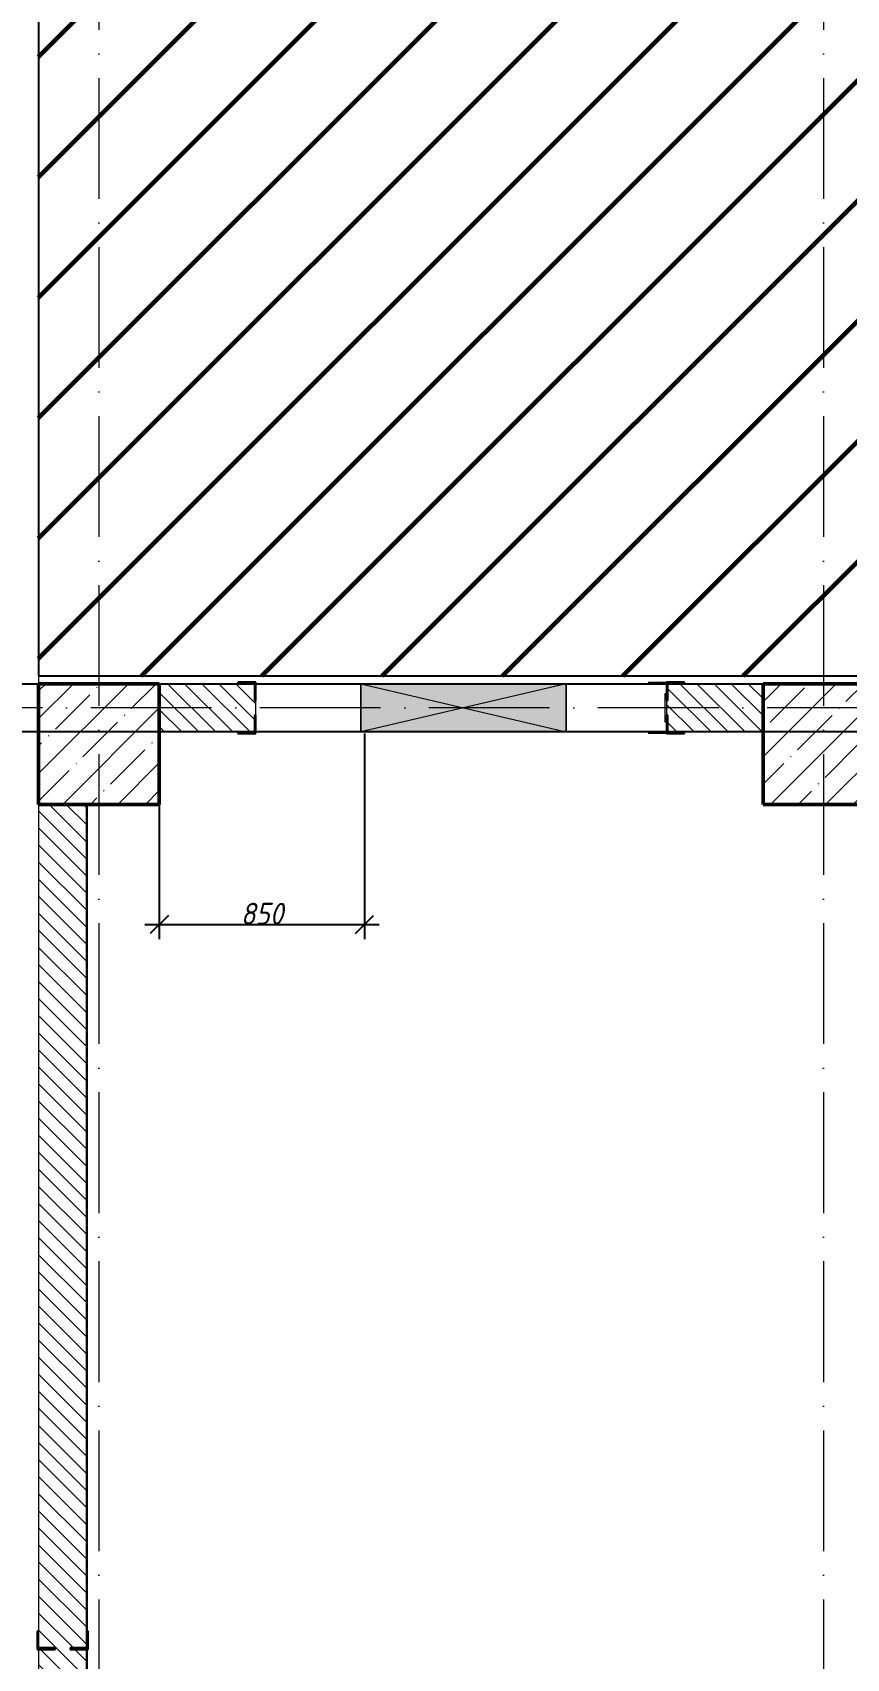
# Model space of a CAD drawing. Header units: millimetres. Extents: x -606178 to 312196, y -19338 to 632709.
# Drawn here: x -95490 to -92119, y 510938 to 517672 of the extents above; entities that cross this region are included whole.
import ezdxf

# ---------------------------------------------------------------- set-up
doc = ezdxf.new("R2010")
doc.units = ezdxf.units.MM
doc.linetypes.add('50_200_ШТРИХ_1Т_ш5_п1_п1_', pattern=[700, 500, -100, 0, -100])
for name, color, linetype, lineweight in [('2.4) ПГП вычит ЖБбалки 0.4 м -', 24, 'Continuous', 30), ('6.4.1) Окр пт с инж. ПТ2.16', 3, 'Continuous', 60), ('A-____-____-DIMS', 7, 'Continuous', 9), ('A-DETL-GENF-OTLN', 7, 'Continuous', 9), ('A-FLOR-____-OTLN', 7, 'Continuous', 9), ('A-GENM-____-MCUT', 7, 'Continuous', 25), ('A-GENM-____-OTLN', 7, 'Continuous', 9), ('A-GENM-____-OTLN-1', 7, 'Continuous', 25), ('A-GLAZ-____-OTLN', 7, 'Continuous', 9), ('A-WALL-____-MCUT', 7, 'Continuous', 13), ('A-WALL-____-PATT-1', 7, 'Continuous', 9), ('I-WALL-____-OTLN', 7, 'Continuous', 9), ('S-COLS-____-MCUT', 7, 'Continuous', 50), ('S-COLS-____-OTLN', 7, 'Continuous', 9), ('S-GRID-____-OTLN-1', 7, '50_200_ШТРИХ_1Т_ш5_п1_п1_', 9)]:
    doc.layers.add(name, color=color, linetype=linetype, lineweight=lineweight)
doc.styles.add('ISOCPEUR_I_7', font='isocpeui.ttf', dxfattribs={"width": 0.9, "height": 90})
doc.dimstyles.new('ISO-1_8_0_9К_СРЕДНИЙ_Кладочные_2', dxfattribs={"dimscale": 304.8, "dimtxt": 89.638306, "dimasz": 0.246063, "dimexe": 0.19685, "dimexo": 0, "dimgap": 0, "dimtad": 1, "dimdec": 3, "dimrnd": 0.001, "dimdsep": 46, "dimtxsty": 'ISOCPEUR_I_7', "dimblk1": 'OBLIQUE', "dimblk2": 'OBLIQUE', "dimsah": 1, "dimcen": 0.09, "dimdle": 0.19685, "dimazin": 0, "dimtfac": 1, "dimtdec": 4, "dimtix": 1, "dimtmove": 1, "dimatfit": 3, "dimfxl": 1, "dimtvp": 1, "dimtolj": 1, "dimtzin": 0, "dimarcsym": 2})
pattern_1 = [(135, (-140714.89, 451794.26), (-35.35534, -35.35534), [])]

# ---------------------------------------------------------------- blocks, each defined once
blk = doc.blocks.new('BSC_Колонна _Прямоугольная - 500х500-V47-АР1_План отверстий 3 этажа в осях 1-64_Ю-ЯЯ')
at = {"layer": 'S-COLS-____-OTLN'}
h = blk.add_hatch(dxfattribs=at)
h.set_pattern_fill('FP_55', color=256, style=0, pattern_type=2)
h.set_pattern_definition([(45, (-48500, -62931.04), (-114.04925, 114.04925), []), (45, (-48385.95, -62931.04), (-114.04925, 114.04925), [201.613, -40.323, 3.353, -36.97])])
h.paths.add_polyline_path([(-250, -250), (250, -250), (250, 250), (-250, 250)], flags=0)
at = {"layer": 'S-COLS-____-MCUT'}
for p, q in [((250, 250), (-250, 250)), ((-250, 250), (-250, -250)), ((250, -250), (250, 250)), ((-250, -250), (250, -250))]:
    blk.add_line(p, q, dxfattribs=at)
blk = doc.blocks.new('BSC_Колонна _Прямоугольная - 500х500-V73-АР1_План отверстий 3 этажа в осях 1-64_Ю-ЯЯ')
at = {"layer": 'S-COLS-____-OTLN'}
h = blk.add_hatch(dxfattribs=at)
h.set_pattern_fill('FP_82', color=256, style=0, pattern_type=2)
h.set_pattern_definition([(45, (-45500, -62931.04), (-114.04925, 114.04925), []), (45, (-45385.95, -62931.04), (-114.04925, 114.04925), [201.613, -40.323, 3.353, -36.97])])
h.paths.add_polyline_path([(-250, -250), (250, -250), (250, 250), (-250, 250)], flags=0)
at = {"layer": 'S-COLS-____-MCUT'}
for p, q in [((250, 250), (-250, 250)), ((-250, 250), (-250, -250)), ((250, -250), (250, 250)), ((-250, -250), (250, -250))]:
    blk.add_line(p, q, dxfattribs=at)
blk = doc.blocks.new('154_Стойка_СКБ_Уголок - СМ-2480_200-28346303-АР1_План отверстий 3 этажа в осях 1-64_Ю-ЯЯ')
at = {"layer": 'A-GENM-____-MCUT'}
for p, q in [((125, 156), (125, 81)), ((200, 156), (125, 156)), ((131, 81), (131, 150)), ((131, 150), (200, 150)), ((200, 150), (200, 156)), ((125, 81), (131, 81)), ((131, 19), (125, 19)), ((125, 19), (125, -56)), ((131, -50), (131, 19)), ((125, -56), (200, -56)), ((200, -50), (131, -50)), ((200, -56), (200, -50))]:
    blk.add_line(p, q, dxfattribs=at)
blk = doc.blocks.new('Стойка_Влож_Полоса боковая - Полоса-V164-АР1_План отверстий 3 этажа в осях 1-64_Ю-ЯЯ')
at = {"layer": 'A-GENM-____-OTLN'}
for p, q in [((-5, 60), (0, 60)), ((-5, -60), (-5, 60)), ((0, 31), (0, -31)), ((0, -60), (-5, -60))]:
    blk.add_line(p, q, dxfattribs=at)
blk = doc.blocks.new('Стойка_Влож_Уголок_Опорный - Уголок-28213941-АР1_План отверстий 3 этажа в осях 1-64_Ю-ЯЯ')
at = {"layer": 'A-GENM-____-OTLN'}
for p, q in [((-212, -6), (-212, 0)), ((0, 0), (0, -6)), ((-212, -75), (-212, -6)), ((-212, -6), (-206, -6)), ((-6, -6), (0, -6)), ((0, -6), (0, -75)), ((-212, -75), (-206, -75)), ((-6, -75), (0, -75))]:
    blk.add_line(p, q, dxfattribs=at)
blk = doc.blocks.new('Фахверк_СКБ_Уголок - 200_3960-28268576-АР1_План отверстий 3 этажа в осях 1-64_Ю-ЯЯ')
at = {"layer": 'A-GENM-____-MCUT'}
for p, q in [((200, 156), (125, 156)), ((125, 156), (125, 81)), ((131, 81), (131, 150)), ((131, 150), (200, 150)), ((200, 150), (200, 156)), ((125, 81), (131, 81)), ((131, 19), (125, 19)), ((125, 19), (125, -56)), ((131, -50), (131, 19)), ((125, -56), (200, -56)), ((200, -50), (131, -50)), ((200, -56), (200, -50))]:
    blk.add_line(p, q, dxfattribs=at)
blk = doc.blocks.new('Фахверк_СКБ_Уголок - 200_3550-28187522-АР1_План отверстий 3 этажа в осях 1-64_Ю-ЯЯ')
at = {"layer": 'A-GENM-____-MCUT'}
for p, q in [((125, 156), (50, 156)), ((50, 156), (50, 150)), ((50, 150), (119, 150)), ((119, 150), (119, 81)), ((125, 81), (125, 156)), ((119, 81), (125, 81)), ((125, 19), (119, 19)), ((119, 19), (119, -50)), ((125, -56), (125, 19)), ((119, -50), (50, -50)), ((50, -50), (50, -56)), ((50, -56), (125, -56))]:
    blk.add_line(p, q, dxfattribs=at)
blk = doc.blocks.new('AR_Отверстие прямоугольное _в стене_ - AR_Отверстие прямоугольное _в стене__ОВ-36927705-АР1_План отверстий 3 этажа в осях 1-64_Ю-ЯЯ')
at = {"layer": 'A-GLAZ-____-OTLN'}
blk.add_hatch(color=256, dxfattribs=at).paths.add_polyline_path([(425, -100), (425, 100), (-425, 100), (-425, -100)], flags=0)
at = {"layer": 'A-DETL-GENF-OTLN'}
for p, q in [((-425, -100), (-425, 100)), ((-425, 100), (425, 100)), ((425, 100), (-425, -100)), ((-425, 100), (425, -100)), ((425, 100), (-425, 100)), ((-425, 100), (-425, -100)), ((425, 100), (425, -100)), ((425, -100), (425, 100)), ((425, -100), (-425, -100)), ((-425, -100), (425, -100))]:
    blk.add_line(p, q, dxfattribs=at)
blk = doc.blocks.new('_Oblique')
at = {"color": 0, "linetype": 'ByBlock', "lineweight": -2}
blk.add_line((-0.5, -0.5), (0.5, 0.5), dxfattribs=at)
blk = doc.blocks.new('*D5330')
at = {"layer": 'A-____-____-DIMS', "color": 0, "lineweight": -2, "transparency": 16777216}
for p, q in [((-94114.9, 514769.3), (-94114.9, 513917.6)), ((-94964.9, 514475.3), (-94964.9, 513917.6)), ((-95024.9, 513977.6), (-94054.9, 513977.6))]:
    blk.add_line(p, q, dxfattribs=at)
at = {"layer": 'Defpoints', "color": 0, "transparency": 16777216}
for p in [(-94114.9, 514769.3), (-94964.9, 514475.3), (-94114.9, 513977.6)]:
    blk.add_point(p, dxfattribs=at)
at = {"layer": 'A-____-____-DIMS', "color": 0, "lineweight": -2, "transparency": 16777216, "xscale": 75, "yscale": 75, "zscale": 75, "rotation": 180}
blk.add_blockref('_Oblique', (-94964.9, 513977.6), dxfattribs=at)
at = {"layer": 'A-____-____-DIMS', "color": 0, "lineweight": -2, "transparency": 16777216, "xscale": 75, "yscale": 75, "zscale": 75}
blk.add_blockref('_Oblique', (-94114.9, 513977.6), dxfattribs=at)
at = {"layer": 'A-____-____-DIMS', "color": 0, "transparency": 16777216, "insert": (-94539.9, 514022.6), "char_height": 90, "width": 409.578, "attachment_point": 5, "style": 'ISOCPEUR_I_7'}
blk.add_mtext('\\A1;850', dxfattribs=at)

msp = doc.modelspace()

# ---------------------------------------------------------------- hatches: boundary and pattern name
at = {"layer": '6.4.1) Окр пт с инж. ПТ2.16'}
h = msp.add_hatch(dxfattribs=at)
h.set_pattern_fill('ANSI31', color=256, scale=111)
h.paths.add_polyline_path([(-66214.891, 521675.3011), (-66814.891, 521675.3011), (-66814.891, 521925.3011), (-71514.891, 521925.3011), (-71514.891, 521675.3011), (-72014.891, 521675.3011), (-72214.891, 521675.3011), (-72214.891, 521225.3011), (-72334.891, 521225.3011), (-72360.891, 521225.3011), (-72360.891, 521219.3011), (-72908.891, 521219.3011), (-73814.891, 521225.3011), (-73814.891, 521675.3011), (-76464.891, 521675.3011), (-76464.891, 521175.3011), (-76964.891, 521175.3011), (-76964.891, 519475.3011), (-76464.891, 519475.3011), (-76464.891, 518975.3011), (-76964.891, 518975.3011), (-77464.891, 518975.3011), (-78764.891, 518975.3011), (-79764.891, 518975.3011), (-80764.891, 518975.3011), (-81263.4882, 518975.3011), (-81463.4882, 518975.3011), (-81914.891, 518975.3011), (-82514.891, 518975.3011), (-82514.891, 518940.4826), (-66274.891, 518940.4826), (-66274.891, 518975.3011), (-66514.891, 518975.3011), (-66514.891, 519475.3011), (-66214.891, 519475.3011)])
h.paths.add_polyline_path([(-72014.891, 519475.3011), (-71514.891, 519475.3011), (-71514.891, 518975.3011), (-72014.891, 518975.3011)], flags=16)
h.paths.add_polyline_path([(-95464.891, 515007.5401), (-66012.8378, 515007.5401), (-66012.8378, 518940.4826), (-95464.891, 518940.4826)])
at = {"layer": 'A-WALL-____-PATT-1'}
h = msp.add_hatch(dxfattribs=at)
h.set_pattern_fill('FP_9', color=256, style=0, pattern_type=2)
h.set_pattern_definition(pattern_1)
h.paths.add_polyline_path([(-94964.891, 514775.3011), (-94570.891, 514775.3011), (-94570.891, 514844.3011), (-94564.891, 514844.3011), (-94564.891, 514906.3011), (-94570.891, 514906.3011), (-94570.891, 514975.3011), (-94964.891, 514975.3011)], flags=0)
h.paths.add_polyline_path([(-92858.891, 514775.3011), (-92464.891, 514775.3011), (-92464.891, 514975.3011), (-92858.891, 514975.3011), (-92858.891, 514906.3011), (-92864.891, 514906.3011), (-92864.891, 514844.3011), (-92858.891, 514844.3011), (-92858.891, 514815.3011)], flags=0)
h = msp.add_hatch(dxfattribs=at)
h.set_pattern_fill('FP_9', color=256, style=0, pattern_type=2)
h.set_pattern_definition(pattern_1)
h.paths.add_polyline_path([(-95464.891, 507475.3011), (-95264.891, 507475.3011), (-95264.891, 510975.3011), (-95333.891, 510975.3011), (-95333.891, 510981.3011), (-95264.891, 510981.3011), (-95264.891, 514475.3011), (-95464.891, 514475.3011), (-95464.891, 510981.3011), (-95395.891, 510981.3011), (-95395.891, 510975.3011), (-95464.891, 510975.3011), (-95464.891, 509017.7119)], flags=0)

# ---------------------------------------------------------------- linework, layer by layer
for points in [[(-95464.891, 515007.5401), (-66012.8378, 515007.5401), (-66012.8378, 518940.4826), (-95464.891, 518940.4826)], [(-130264.891, 514975.3011), (-66264.891, 514975.3011), (-66264.891, 514775.3011), (-130264.891, 514775.3011)]]:
    msp.add_lwpolyline(points, close=True)
at = {"layer": '2.4) ПГП вычит ЖБбалки 0.4 м -'}
msp.add_lwpolyline([(-95264.891, 507475.3011), (-95264.891, 514475.3011)], dxfattribs=at)
at = {"layer": 'A-FLOR-____-OTLN'}
msp.add_line((-95464.891, 519075.3011), (-95464.891, 514975.3011), dxfattribs=at)
at = {"layer": 'A-WALL-____-MCUT'}
for p, q in [((-94639.891, 514975.3011), (-94964.891, 514975.3011)), ((-92464.891, 514975.3011), (-92789.891, 514975.3011)), ((-94564.891, 514844.3011), (-94564.891, 514906.3011)), ((-94964.891, 514775.3011), (-94639.891, 514775.3011)), ((-92789.891, 514775.3011), (-92464.891, 514775.3011)), ((-95464.891, 514475.3011), (-95464.891, 511050.3011)), ((-95264.891, 511050.3011), (-95264.891, 514475.3011)), ((-95464.891, 510975.3011), (-95464.891, 507475.3011)), ((-95264.891, 507475.3011), (-95264.891, 510975.3011))]:
    msp.add_line(p, q, dxfattribs=at)
at = {"layer": 'I-WALL-____-OTLN'}
for p, q in [((-94564.891, 514975.3011), (-94129.891, 514975.3011)), ((-93279.891, 514975.3011), (-92864.891, 514975.3011)), ((-94129.891, 514775.3011), (-94564.891, 514775.3011)), ((-92864.891, 514775.3011), (-93279.891, 514775.3011))]:
    msp.add_line(p, q, dxfattribs=at)
at = {"layer": 'S-GRID-____-OTLN-1'}
for p, q in [((-95214.891, 542687.1106), (-95214.891, 504685.847)), ((-92214.891, 542687.1106), (-92214.891, 504685.847)), ((-36640.4843, 514875.3011), (-145383.6612, 514875.3011))]:
    msp.add_line(p, q, dxfattribs=at)

# ---------------------------------------------------------------- block references
at = {"layer": 'A-GENM-____-OTLN', "rotation": 269.9999999999996}
msp.add_blockref('Стойка_Влож_Уголок_Опорный - Уголок-28213941-АР1_План отверстий 3 этажа в осях 1-64_Ю-ЯЯ', (-92864.891, 514769.3011), dxfattribs=at)
at = {"layer": 'A-GENM-____-OTLN'}
msp.add_blockref('Стойка_Влож_Полоса боковая - Полоса-V164-АР1_План отверстий 3 этажа в осях 1-64_Ю-ЯЯ', (-92864.891, 514875.3011), dxfattribs=at)
at = {"layer": 'A-GENM-____-OTLN-1'}
for name, p, rotation in [('Фахверк_СКБ_Уголок - 200_3960-28268576-АР1_План отверстий 3 этажа в осях 1-64_Ю-ЯЯ', (-94439.891, 514925.3011), 180), ('Фахверк_СКБ_Уголок - 200_3550-28187522-АР1_План отверстий 3 этажа в осях 1-64_Ю-ЯЯ', (-95414.891, 511100.3011), 269.9999999999999)]:
    msp.add_blockref(name, p, dxfattribs=dict(at, rotation=rotation))
msp.add_blockref('154_Стойка_СКБ_Уголок - СМ-2480_200-28346303-АР1_План отверстий 3 этажа в осях 1-64_Ю-ЯЯ', (-92989.891, 514825.3011), dxfattribs=at)
at = {"layer": 'A-GLAZ-____-OTLN'}
msp.add_blockref('AR_Отверстие прямоугольное _в стене_ - AR_Отверстие прямоугольное _в стене__ОВ-36927705-АР1_План отверстий 3 этажа в осях 1-64_Ю-ЯЯ', (-93704.891, 514875.3011), dxfattribs=at)
at = {"layer": 'S-COLS-____-OTLN'}
for name, p in [('BSC_Колонна _Прямоугольная - 500х500-V73-АР1_План отверстий 3 этажа в осях 1-64_Ю-ЯЯ', (-95214.891, 514725.3011)), ('BSC_Колонна _Прямоугольная - 500х500-V47-АР1_План отверстий 3 этажа в осях 1-64_Ю-ЯЯ', (-92214.891, 514725.3011))]:
    msp.add_blockref(name, p, dxfattribs=at)

# ---------------------------------------------------------------- dimensions: what is measured, and where the dimension line sits
at = {"layer": 'A-____-____-DIMS'}
dim = msp.add_linear_dim(base=(-94114.891, 513977.6216), p1=(-94964.891, 514475.3011), p2=(-94114.891, 514769.3011), dimstyle='ISO-1_8_0_9К_СРЕДНИЙ_Кладочные_2', override={"dimpost": '<>', "dimfxl": 899.408695}, dxfattribs=at)
dim.commit()
dim.dimension.update_dxf_attribs({"geometry": '*D5330', "text_midpoint": (-94539.891, 514022.6216)})

doc.saveas('drawing.dxf')
